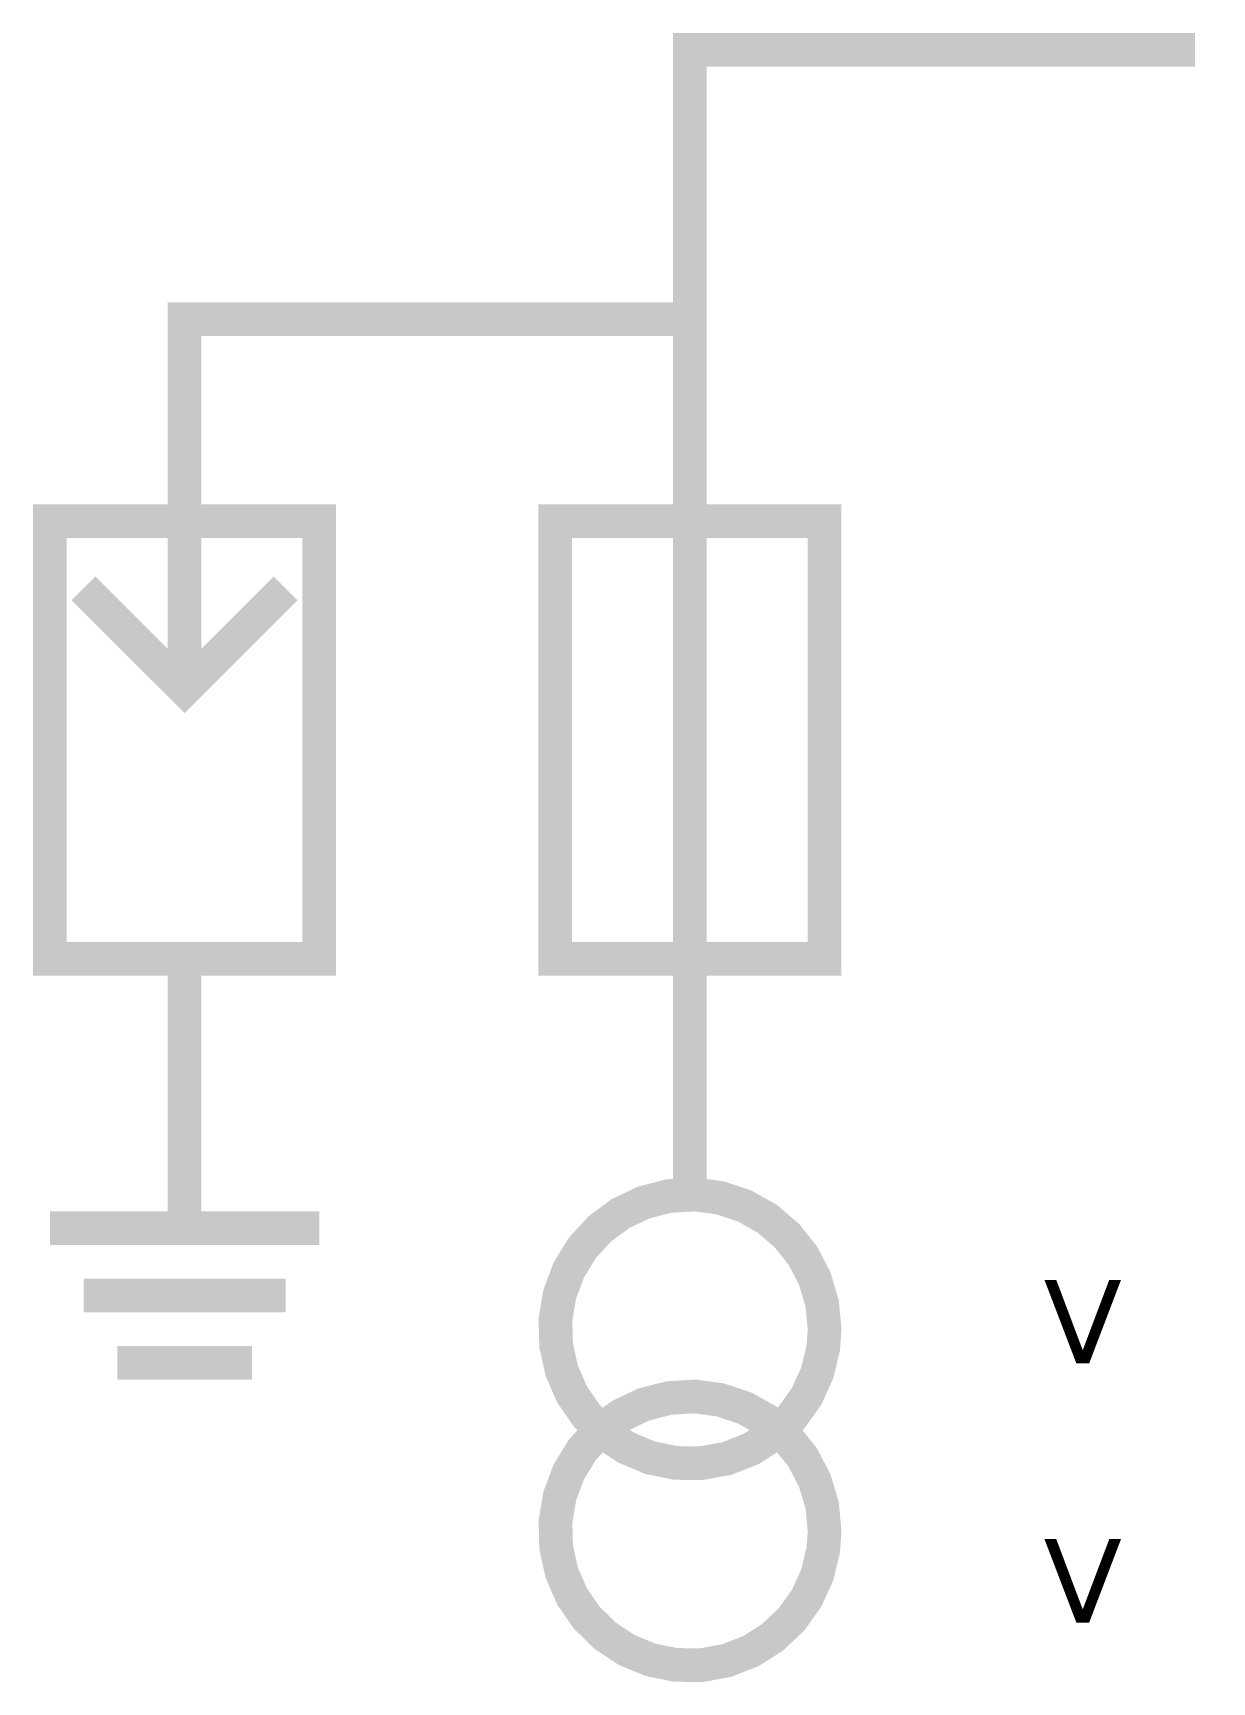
# Model space of a CAD drawing. Extents: x 2305.413 to 2305.938, y 971.582 to 972.317.
import ezdxf

# ---------------------------------------------------------------- set-up
doc = ezdxf.new("R2010")
doc.units = 0
doc.styles.add('VERDANA', font='verdana.TTF')

msp = doc.modelspace()

# ---------------------------------------------------------------- linework, layer by layer
at = {"color": 0, "linetype": 'Continuous'}
for points in [[(2305.93003, 972.3092, 0.015, 0.015, 0), (2305.70503, 972.3092, 0.015, 0.015, 0), (2305.70503, 971.7992, 0.015, 0.015, 0)], [(2305.70503, 972.1892, 0.015, 0.015, 0), (2305.48003, 972.1892, 0.015, 0.015, 0), (2305.48003, 972.0242, 0.015, 0.015, 0)], [(2305.42003, 972.0992, 0.015, 0.015, 0), (2305.54003, 972.0992, 0.015, 0.015, 0), (2305.54003, 971.9042, 0.015, 0.015, 0), (2305.42003, 971.9042, 0.015, 0.015, 0), (2305.42003, 972.0992, 0.015, 0.015, 0), (2305.54003, 972.0992, 0.015, 0.015, 0)], [(2305.64503, 972.0992, 0.015, 0.015, 0), (2305.76503, 972.0992, 0.015, 0.015, 0), (2305.76503, 971.9042, 0.015, 0.015, 0), (2305.64503, 971.9042, 0.015, 0.015, 0), (2305.64503, 972.0992, 0.015, 0.015, 0), (2305.76503, 972.0992, 0.015, 0.015, 0)], [(2305.52503, 972.0692, 0.015, 0.015, 0), (2305.48003, 972.0242, 0.015, 0.015, 0), (2305.43503, 972.0692, 0.015, 0.015, 0)], [(2305.48003, 971.9042, 0.015, 0.015, 0), (2305.48003, 971.7842, 0.015, 0.015, 0)], [(2305.42003, 971.7842, 0.015, 0.015, 0), (2305.54003, 971.7842, 0.015, 0.015, 0)], [(2305.43503, 971.7542, 0.015, 0.015, 0), (2305.52503, 971.7542, 0.015, 0.015, 0)], [(2305.45003, 971.7242, 0.015, 0.015, 0), (2305.51003, 971.7242, 0.015, 0.015, 0)]]:
    msp.add_lwpolyline(points, format="xyseb", dxfattribs=at)
at = {"color": 0}
for points in [[(2305.76503, 971.7392, 0.015, 0.015, 0), (2305.76393, 971.75065, 0.015, 0.015, 0), (2305.76066, 971.76167, 0.015, 0.015, 0), (2305.75535, 971.77188, 0.015, 0.015, 0), (2305.74819, 971.78088, 0.015, 0.015, 0), (2305.73945, 971.78835, 0.015, 0.015, 0), (2305.72944, 971.79401, 0.015, 0.015, 0), (2305.71853, 971.79766, 0.015, 0.015, 0), (2305.70713, 971.79916, 0.015, 0.015, 0), (2305.69565, 971.79846, 0.015, 0.015, 0), (2305.68451, 971.79558, 0.015, 0.015, 0), (2305.67413, 971.79063, 0.015, 0.015, 0), (2305.66489, 971.78379, 0.015, 0.015, 0), (2305.65711, 971.77531, 0.015, 0.015, 0), (2305.65111, 971.7655, 0.015, 0.015, 0), (2305.64708, 971.75473, 0.015, 0.015, 0), (2305.64518, 971.74338, 0.015, 0.015, 0), (2305.64548, 971.73188, 0.015, 0.015, 0), (2305.64797, 971.72066, 0.015, 0.015, 0), (2305.65256, 971.71011, 0.015, 0.015, 0), (2305.65907, 971.70063, 0.015, 0.015, 0), (2305.66727, 971.69257, 0.015, 0.015, 0), (2305.67686, 971.68622, 0.015, 0.015, 0), (2305.68749, 971.68182, 0.015, 0.015, 0), (2305.69876, 971.67953, 0.015, 0.015, 0), (2305.71026, 971.67943, 0.015, 0.015, 0), (2305.72157, 971.68152, 0.015, 0.015, 0), (2305.73227, 971.68574, 0.015, 0.015, 0), (2305.74197, 971.69192, 0.015, 0.015, 0), (2305.75032, 971.69983, 0.015, 0.015, 0), (2305.75699, 971.7092, 0.015, 0.015, 0), (2305.76176, 971.71966, 0.015, 0.015, 0), (2305.76445, 971.73085, 0.015, 0.015, 0)], [(2305.76503, 971.6492, 0.015, 0.015, 0), (2305.76393, 971.66065, 0.015, 0.015, 0), (2305.76066, 971.67167, 0.015, 0.015, 0), (2305.75535, 971.68188, 0.015, 0.015, 0), (2305.74819, 971.69088, 0.015, 0.015, 0), (2305.73945, 971.69835, 0.015, 0.015, 0), (2305.72944, 971.70401, 0.015, 0.015, 0), (2305.71853, 971.70766, 0.015, 0.015, 0), (2305.70713, 971.70916, 0.015, 0.015, 0), (2305.69565, 971.70846, 0.015, 0.015, 0), (2305.68451, 971.70558, 0.015, 0.015, 0), (2305.67413, 971.70063, 0.015, 0.015, 0), (2305.66489, 971.69379, 0.015, 0.015, 0), (2305.65711, 971.68531, 0.015, 0.015, 0), (2305.65111, 971.6755, 0.015, 0.015, 0), (2305.64708, 971.66473, 0.015, 0.015, 0), (2305.64518, 971.65338, 0.015, 0.015, 0), (2305.64548, 971.64188, 0.015, 0.015, 0), (2305.64797, 971.63066, 0.015, 0.015, 0), (2305.65256, 971.62011, 0.015, 0.015, 0), (2305.65907, 971.61063, 0.015, 0.015, 0), (2305.66727, 971.60257, 0.015, 0.015, 0), (2305.67686, 971.59622, 0.015, 0.015, 0), (2305.68749, 971.59182, 0.015, 0.015, 0), (2305.69876, 971.58953, 0.015, 0.015, 0), (2305.71026, 971.58943, 0.015, 0.015, 0), (2305.72157, 971.59152, 0.015, 0.015, 0), (2305.73227, 971.59574, 0.015, 0.015, 0), (2305.74197, 971.60192, 0.015, 0.015, 0), (2305.75032, 971.60983, 0.015, 0.015, 0), (2305.75699, 971.6192, 0.015, 0.015, 0), (2305.76176, 971.62966, 0.015, 0.015, 0), (2305.76445, 971.64085, 0.015, 0.015, 0)]]:
    msp.add_lwpolyline(points, format="xyseb", close=True, dxfattribs=at)

# ---------------------------------------------------------------- texts
at = {"color": 0, "style": 'VERDANA'}
for p in [(2305.86253, 971.7239), (2305.86253, 971.6084)]:
    msp.add_text('V', height=0.0372, dxfattribs=at).set_placement(p)

doc.saveas('drawing.dxf')
